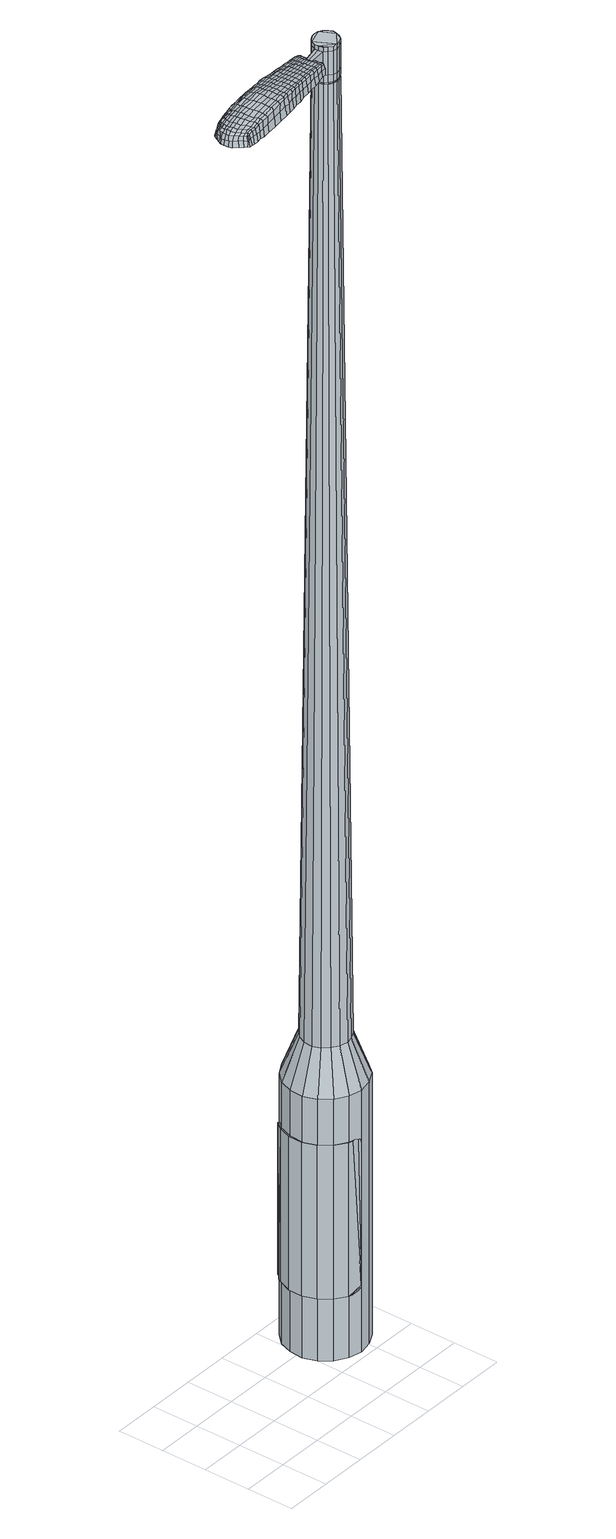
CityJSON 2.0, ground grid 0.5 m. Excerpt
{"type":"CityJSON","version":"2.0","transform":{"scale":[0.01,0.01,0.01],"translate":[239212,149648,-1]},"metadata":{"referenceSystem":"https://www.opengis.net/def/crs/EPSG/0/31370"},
"CityObjects":{
"object1":{"type":"GenericCityObject","attributes":{"cluster":772,"mean_distance_to_centroid":0.191,"new_centroid_x":239213.9,"new_centroid_y":149649.02,"mean_distance_to_camera":14.95,"H1":17.18,"H2":1505.9,"Z_final":111.99,"cluster2":-1,"proj_x":239212.83,"proj_y":149641.92,"id_line":95478,"bearing_l":278.56,"distance":7.17,"orientation":"right","G_obj":188.56},"geometry":[{"type":"MultiSurface","lod":"2","boundaries":[[[0,1,2,3]],[[1,4,5,2]],[[4,6,7,5]],[[6,8,9,7]],[[8,10,11,9]],[[10,12,13,11]],[[12,14,15,13]],[[14,16,17,15]],[[16,18,19,17]],[[18,20,21,19]],[[20,22,23,21]],[[22,24,25,23]],[[24,26,27,25]],[[26,28,29,27]],[[28,30,31,29]],[[30,32,33,31]],[[32,34,35,33]],[[34,0,3,35]],[[36,37,38,39]],[[38,40,41,42]],[[41,43,42]],[[42,44,45,46]],[[45,47,46]],[[46,48,49,50]],[[49,51,50]],[[42,46,50,38]],[[50,52,39,38]],[[53,36,39]],[[2,5,7,35]],[[7,9,11,15]],[[11,13,15]],[[15,17,19,23]],[[19,21,23]],[[23,25,27,31]],[[27,29,31]],[[15,23,31,7]],[[31,33,35,7]],[[3,2,35]],[[1,0,54,55]],[[0,34,56,54]],[[34,32,57,56]],[[32,30,58,57]],[[30,28,59,58]],[[28,26,60,59]],[[26,24,61,60]],[[24,22,62,61]],[[22,20,63,62]],[[20,18,64,63]],[[18,16,65,64]],[[16,14,66,65]],[[14,12,67,66]],[[12,10,68,67]],[[10,8,69,68]],[[8,6,70,69]],[[6,4,71,70]],[[4,1,55,71]],[[55,54,72,73]],[[54,56,74,72]],[[56,57,75,74]],[[57,58,76,75]],[[58,59,77,76]],[[59,60,78,77]],[[60,61,79,78]],[[61,62,80,79]],[[62,63,81,80]],[[63,64,82,81]],[[64,65,83,82]],[[65,66,84,83]],[[66,67,85,84]],[[67,68,86,85]],[[68,69,87,86]],[[69,70,88,87]],[[70,71,89,88]],[[71,55,73,89]],[[72,90,91,92]],[[93,94,90,72]],[[95,96,94,93]],[[97,98,96,95]],[[99,100,98,97]],[[78,101,100,99]],[[102,103,101,78]],[[104,105,103,102]],[[81,106,105,104]],[[107,108,106,81]],[[83,109,108,107]],[[110,111,109,83]],[[85,112,111,110]],[[113,114,112,85]],[[87,115,114,113]],[[88,116,115,87]],[[117,118,116,88]],[[92,91,118,117]],[[119,120,121,122]],[[123,119,122,124]],[[125,123,124,126]],[[127,125,126,128]],[[129,127,128,130]],[[131,129,130,132]],[[133,131,132,134]],[[135,133,134,136]],[[137,135,136,138]],[[139,137,138,140]],[[141,139,140,142]],[[143,141,142,144]],[[145,143,144,146]],[[147,145,146,148]],[[149,147,148,150]],[[151,149,150,152]],[[73,72,92]],[[74,93,72]],[[74,75,95,93]],[[75,76,97,95]],[[76,77,99,97]],[[77,78,99]],[[79,102,78]],[[79,80,104,102]],[[80,81,104]],[[82,107,81]],[[82,83,107]],[[84,110,83]],[[84,85,110]],[[86,113,85]],[[86,87,113]],[[89,117,88]],[[89,73,92,117]],[[153,91,90]],[[153,154,118,91]],[[154,116,118]],[[155,114,115]],[[155,112,114]],[[156,111,112]],[[156,109,111]],[[157,108,109]],[[157,106,108]],[[158,105,106]],[[158,159,103,105]],[[159,101,103]],[[160,100,101]],[[160,161,98,100]],[[161,162,96,98]],[[162,163,94,96]],[[163,90,94]],[[39,52,151,164]],[[153,90,165,152]],[[53,39,164,120]],[[90,163,121,165]],[[36,53,120,119]],[[163,162,122,121]],[[37,36,119,123]],[[162,161,124,122]],[[38,37,123,125]],[[161,160,126,124]],[[40,38,125,127]],[[160,101,128,126]],[[41,40,127,129]],[[101,159,130,128]],[[43,41,129,131]],[[159,158,132,130]],[[42,43,131,133]],[[158,106,134,132]],[[44,42,133,135]],[[106,157,136,134]],[[45,44,135,137]],[[157,109,138,136]],[[47,45,137,139]],[[109,156,140,138]],[[46,47,139,141]],[[156,112,142,140]],[[48,46,141,143]],[[112,155,144,142]],[[49,48,143,145]],[[155,115,146,144]],[[51,49,145,147]],[[115,116,148,146]],[[50,51,147,149]],[[116,154,150,148]],[[52,50,149,151]],[[154,153,152,150]],[[151,152,166,167]],[[152,165,168,166]],[[165,121,169,168]],[[121,120,170,169]],[[120,164,171,170]],[[164,151,167,171]],[[172,173,174,175]],[[176,172,175,177]],[[172,176,178,179]],[[173,172,179,180]],[[181,182,183,184]],[[185,181,184,186]],[[181,185,187,188]],[[182,181,188,189]],[[190,191,192,193]],[[194,190,193,195]],[[190,194,196,197]],[[191,190,197,198]],[[199,200,201,202]],[[203,199,202,204]],[[199,203,205,206]],[[200,199,206,207]],[[208,209,210,211]],[[212,208,211,213]],[[208,212,214,215]],[[209,208,215,216]],[[217,218,219,220]],[[221,217,220,222]],[[217,221,223,224]],[[218,217,224,225]],[[226,227,228,229]],[[218,226,229,219]],[[226,218,225,230]],[[227,226,230,231]],[[232,233,234,235]],[[227,232,235,228]],[[232,227,231,236]],[[233,232,236,237]],[[238,176,177,239]],[[233,238,239,234]],[[238,233,237,240]],[[176,238,240,178]],[[241,242,243,244]],[[245,241,244,246]],[[241,245,247,248]],[[242,241,248,249]],[[250,251,252,253]],[[242,250,253,243]],[[250,242,249,254]],[[251,250,254,255]],[[256,257,258,259]],[[251,256,259,252]],[[256,251,255,260]],[[257,256,260,261]],[[262,263,264,265]],[[257,262,265,258]],[[262,257,261,266]],[[263,262,266,267]],[[268,173,180,269]],[[263,268,269,264]],[[268,263,267,270]],[[173,268,270,174]],[[271,272,273,274]],[[275,271,274,276]],[[271,275,277,278]],[[272,271,278,279]],[[280,281,282,283]],[[272,280,283,273]],[[280,272,279,284]],[[281,280,284,285]],[[286,287,288,289]],[[281,286,289,282]],[[286,281,285,290]],[[287,286,290,291]],[[292,185,186,293]],[[287,292,293,288]],[[292,287,291,294]],[[185,292,294,187]],[[295,296,297,298]],[[299,295,298,300]],[[295,299,301,302]],[[296,295,302,303]],[[304,305,306,307]],[[296,304,307,297]],[[304,296,303,308]],[[305,304,308,309]],[[310,311,312,313]],[[305,310,313,306]],[[310,305,309,314]],[[311,310,314,315]],[[316,317,318,319]],[[311,316,319,312]],[[316,311,315,320]],[[317,316,320,321]],[[322,182,189,323]],[[317,322,323,318]],[[322,317,321,324]],[[182,322,324,183]],[[325,211,210,326]],[[327,325,326,328]],[[325,327,329,330]],[[211,325,330,213]],[[331,327,328,332]],[[333,331,332,334]],[[331,333,335,336]],[[327,331,336,329]],[[337,333,334,338]],[[339,337,338,340]],[[337,339,341,342]],[[333,337,342,335]],[[343,339,340,344]],[[345,343,344,346]],[[343,345,347,348]],[[339,343,348,341]],[[349,345,346,350]],[[200,349,350,201]],[[349,200,207,351]],[[345,349,351,347]],[[352,353,198,197]],[[354,352,197,196]],[[352,354,355,356]],[[353,352,356,357]],[[358,359,357,356]],[[360,358,356,355]],[[358,360,361,362]],[[359,358,362,363]],[[364,365,363,362]],[[366,364,362,361]],[[364,366,367,368]],[[365,364,368,369]],[[370,371,369,368]],[[372,370,368,367]],[[370,372,205,203]],[[371,370,203,204]],[[373,374,375,376]],[[275,373,376,277]],[[373,275,276,377]],[[374,373,377,378]],[[379,194,195,380]],[[374,379,380,375]],[[379,374,378,381]],[[194,379,381,196]],[[382,383,384,385]],[[221,382,385,223]],[[382,221,222,386]],[[383,382,386,387]],[[388,389,390,391]],[[383,388,391,384]],[[388,383,387,392]],[[389,388,392,393]],[[394,191,198,395]],[[389,394,395,390]],[[394,389,393,396]],[[191,394,396,192]],[[397,398,399,400]],[[179,397,400,180]],[[397,179,178,401]],[[398,397,401,402]],[[403,404,405,406]],[[398,403,406,399]],[[403,398,402,407]],[[404,403,407,408]],[[409,202,201,410]],[[404,409,410,405]],[[409,404,408,411]],[[202,409,411,204]],[[412,413,414,415]],[[184,412,415,186]],[[412,184,183,416]],[[413,412,416,417]],[[418,206,205,419]],[[413,418,419,414]],[[418,413,417,420]],[[206,418,420,207]],[[421,422,423,424]],[[299,421,424,301]],[[421,299,300,425]],[[422,421,425,426]],[[427,212,213,428]],[[422,427,428,423]],[[427,422,426,429]],[[212,427,429,214]],[[430,431,432,433]],[[245,430,433,247]],[[430,245,246,434]],[[431,430,434,435]],[[436,437,438,439]],[[431,436,439,432]],[[436,431,435,440]],[[437,436,440,441]],[[442,209,216,443]],[[437,442,443,438]],[[442,437,441,444]],[[209,442,444,210]],[[445,446,435,434]],[[244,445,434,246]],[[445,244,243,447]],[[446,445,447,448]],[[449,450,441,440]],[[446,449,440,435]],[[449,446,448,451]],[[450,449,451,452]],[[453,326,210,444]],[[450,453,444,441]],[[453,450,452,454]],[[326,453,454,328]],[[455,456,457,458]],[[302,455,458,303]],[[455,302,301,424]],[[456,455,424,423]],[[459,330,329,460]],[[456,459,460,457]],[[459,456,423,428]],[[330,459,428,213]],[[461,462,448,447]],[[253,461,447,243]],[[461,253,252,463]],[[462,461,463,464]],[[465,466,452,451]],[[462,465,451,448]],[[465,462,464,467]],[[466,465,467,468]],[[469,332,328,454]],[[466,469,454,452]],[[469,466,468,470]],[[332,469,470,334]],[[471,472,473,474]],[[308,471,474,309]],[[471,308,303,458]],[[472,471,458,457]],[[475,336,335,476]],[[472,475,476,473]],[[475,472,457,460]],[[336,475,460,329]],[[477,478,464,463]],[[259,477,463,252]],[[477,259,258,479]],[[478,477,479,480]],[[481,482,468,467]],[[478,481,467,464]],[[481,478,480,483]],[[482,481,483,484]],[[485,338,334,470]],[[482,485,470,468]],[[485,482,484,486]],[[338,485,486,340]],[[487,488,489,490]],[[314,487,490,315]],[[487,314,309,474]],[[488,487,474,473]],[[491,342,341,492]],[[488,491,492,489]],[[491,488,473,476]],[[342,491,476,335]],[[493,494,480,479]],[[265,493,479,258]],[[493,265,264,495]],[[494,493,495,496]],[[497,498,484,483]],[[494,497,483,480]],[[497,494,496,499]],[[498,497,499,500]],[[501,344,340,486]],[[498,501,486,484]],[[501,498,500,502]],[[344,501,502,346]],[[503,504,505,506]],[[320,503,506,321]],[[503,320,315,490]],[[504,503,490,489]],[[507,348,347,508]],[[504,507,508,505]],[[507,504,489,492]],[[348,507,492,341]],[[509,510,496,495]],[[269,509,495,264]],[[509,269,180,400]],[[510,509,400,399]],[[511,512,500,499]],[[510,511,499,496]],[[511,510,399,406]],[[512,511,406,405]],[[513,350,346,502]],[[512,513,502,500]],[[513,512,405,410]],[[350,513,410,201]],[[514,515,417,416]],[[324,514,416,183]],[[514,324,321,506]],[[515,514,506,505]],[[516,351,207,420]],[[515,516,420,417]],[[516,515,505,508]],[[351,516,508,347]],[[517,518,378,377]],[[274,517,377,276]],[[517,274,273,519]],[[518,517,519,520]],[[521,354,196,381]],[[518,521,381,378]],[[521,518,520,522]],[[354,521,522,355]],[[523,524,525,526]],[[224,523,526,225]],[[523,224,223,385]],[[524,523,385,384]],[[527,528,529,530]],[[524,527,530,525]],[[527,524,384,391]],[[528,527,391,390]],[[531,353,357,532]],[[528,531,532,529]],[[531,528,390,395]],[[353,531,395,198]],[[533,534,520,519]],[[283,533,519,273]],[[533,283,282,535]],[[534,533,535,536]],[[537,360,355,522]],[[534,537,522,520]],[[537,534,536,538]],[[360,537,538,361]],[[539,540,541,542]],[[230,539,542,231]],[[539,230,225,526]],[[540,539,526,525]],[[543,544,545,546]],[[540,543,546,541]],[[543,540,525,530]],[[544,543,530,529]],[[547,359,363,548]],[[544,547,548,545]],[[547,544,529,532]],[[359,547,532,357]],[[549,550,536,535]],[[289,549,535,282]],[[549,289,288,551]],[[550,549,551,552]],[[553,366,361,538]],[[550,553,538,536]],[[553,550,552,554]],[[366,553,554,367]],[[555,556,557,558]],[[236,555,558,237]],[[555,236,231,542]],[[556,555,542,541]],[[559,560,561,562]],[[556,559,562,557]],[[559,556,541,546]],[[560,559,546,545]],[[563,365,369,564]],[[560,563,564,561]],[[563,560,545,548]],[[365,563,548,363]],[[565,566,552,551]],[[293,565,551,288]],[[565,293,186,415]],[[566,565,415,414]],[[567,372,367,554]],[[566,567,554,552]],[[567,566,414,419]],[[372,567,419,205]],[[568,569,402,401]],[[240,568,401,178]],[[568,240,237,558]],[[569,568,558,557]],[[570,571,408,407]],[[569,570,407,402]],[[570,569,557,562]],[[571,570,562,561]],[[572,371,204,411]],[[571,572,411,408]],[[572,571,561,564]],[[371,572,564,369]],[[573,574,575,576]],[[576,575,577,578]],[[579,577,575,580]],[[580,575,574,581]],[[582,583,584,585]],[[585,584,586,587]],[[588,586,584,589]],[[589,584,583,590]],[[591,592,593,594]],[[594,593,595,596]],[[597,595,593,598]],[[598,593,592,599]],[[600,601,602,603]],[[603,602,604,605]],[[606,604,602,607]],[[607,602,601,608]],[[609,610,611,612]],[[612,611,613,614]],[[615,613,611,616]],[[616,611,610,617]],[[618,619,620,621]],[[621,620,622,623]],[[624,622,620,625]],[[625,620,619,626]],[[627,628,629,630]],[[630,629,619,618]],[[626,619,629,631]],[[631,629,628,632]],[[633,634,635,636]],[[636,635,628,627]],[[632,628,635,637]],[[637,635,634,638]],[[578,577,639,640]],[[640,639,634,633]],[[638,634,639,641]],[[641,639,577,579]],[[642,643,644,645]],[[645,644,646,647]],[[648,646,644,649]],[[649,644,643,650]],[[651,652,653,654]],[[654,653,643,642]],[[650,643,653,655]],[[655,653,652,656]],[[657,658,659,660]],[[660,659,652,651]],[[656,652,659,661]],[[661,659,658,662]],[[663,664,665,666]],[[666,665,658,657]],[[662,658,665,667]],[[667,665,664,668]],[[581,574,669,670]],[[670,669,664,663]],[[668,664,669,671]],[[671,669,574,573]],[[672,673,674,675]],[[675,674,676,677]],[[678,676,674,679]],[[679,674,673,680]],[[681,682,683,684]],[[684,683,673,672]],[[680,673,683,685]],[[685,683,682,686]],[[687,688,689,690]],[[690,689,682,681]],[[686,682,689,691]],[[691,689,688,692]],[[587,586,693,694]],[[694,693,688,687]],[[692,688,693,695]],[[695,693,586,588]],[[696,697,698,699]],[[699,698,700,701]],[[702,700,698,703]],[[703,698,697,704]],[[705,706,707,708]],[[708,707,697,696]],[[704,697,707,709]],[[709,707,706,710]],[[711,712,713,714]],[[714,713,706,705]],[[710,706,713,715]],[[715,713,712,716]],[[717,718,719,720]],[[720,719,712,711]],[[716,712,719,721]],[[721,719,718,722]],[[590,583,723,724]],[[724,723,718,717]],[[722,718,723,725]],[[725,723,583,582]],[[609,612,726,727]],[[727,726,728,729]],[[730,728,726,731]],[[731,726,612,614]],[[729,728,732,733]],[[733,732,734,735]],[[736,734,732,737]],[[737,732,728,730]],[[735,734,738,739]],[[739,738,740,741]],[[742,740,738,743]],[[743,738,734,736]],[[741,740,744,745]],[[745,744,746,747]],[[748,746,744,749]],[[749,744,740,742]],[[747,746,750,751]],[[751,750,601,600]],[[608,601,750,752]],[[752,750,746,748]],[[599,753,754,598]],[[598,754,755,597]],[[756,755,754,757]],[[757,754,753,758]],[[758,759,760,757]],[[757,760,761,756]],[[762,761,760,763]],[[763,760,759,764]],[[764,765,766,763]],[[763,766,767,762]],[[768,767,766,769]],[[769,766,765,770]],[[770,771,772,769]],[[769,772,773,768]],[[606,773,772,604]],[[604,772,771,605]],[[774,775,776,777]],[[777,776,676,678]],[[677,676,776,778]],[[778,776,775,779]],[[596,595,780,781]],[[781,780,775,774]],[[779,775,780,782]],[[782,780,595,597]],[[783,784,785,786]],[[786,785,622,624]],[[623,622,785,787]],[[787,785,784,788]],[[789,790,791,792]],[[792,791,784,783]],[[788,784,791,793]],[[793,791,790,794]],[[599,592,795,796]],[[796,795,790,789]],[[794,790,795,797]],[[797,795,592,591]],[[798,799,800,801]],[[801,800,580,581]],[[579,580,800,802]],[[802,800,799,803]],[[804,805,806,807]],[[807,806,799,798]],[[803,799,806,808]],[[808,806,805,809]],[[600,603,810,811]],[[811,810,805,804]],[[809,805,810,812]],[[812,810,603,605]],[[813,814,815,816]],[[816,815,585,587]],[[582,585,815,817]],[[817,815,814,818]],[[606,607,819,820]],[[820,819,814,813]],[[818,814,819,821]],[[821,819,607,608]],[[822,823,700,824]],[[824,700,702]],[[701,700,825]],[[825,700,823,826]],[[614,613,827,828]],[[828,827,823,822]],[[826,823,827,829]],[[829,827,613,615]],[[830,831,832,833]],[[833,832,646,648]],[[647,646,832,834]],[[832,831,834]],[[835,836,837,838]],[[838,837,831,830]],[[834,831,837,839]],[[839,837,836,840]],[[617,610,841,842]],[[842,841,836,835]],[[840,836,841,843]],[[843,841,610,609]],[[844,845,834]],[[834,845,645,647]],[[642,645,845,846]],[[846,845,844,847]],[[840,848,849,839]],[[839,849,844,834]],[[847,844,849,850]],[[850,849,848,851]],[[609,727,852,843]],[[843,852,848,840]],[[851,848,852,853]],[[853,852,727,729]],[[854,855,856,857]],[[857,856,703,704]],[[702,703,856,824]],[[824,856,855,822]],[[730,731,858,859]],[[859,858,855,854]],[[822,855,858,828]],[[828,858,731,614]],[[847,860,861,846]],[[846,861,654,642]],[[651,654,861,862]],[[862,861,860,863]],[[851,864,865,850]],[[850,865,860,847]],[[863,860,865,866]],[[866,865,864,867]],[[729,733,868,853]],[[853,868,864,851]],[[867,864,868,869]],[[869,868,733,735]],[[870,871,872,873]],[[873,872,709,710]],[[704,709,872,857]],[[857,872,871,854]],[[736,737,874,875]],[[875,874,871,870]],[[854,871,874,859]],[[859,874,737,730]],[[863,876,862]],[[862,876,660,651]],[[657,660,876,877]],[[877,876,878]],[[867,879,880,866]],[[866,880,876,863]],[[878,876,880,881]],[[881,880,879,882]],[[735,739,883,869]],[[869,883,879,867]],[[882,879,883,884]],[[884,883,739,741]],[[885,886,887,888]],[[888,887,715,716]],[[710,715,887,873]],[[873,887,886,870]],[[742,743,889,890]],[[890,889,886,885]],[[870,886,889,875]],[[875,889,743,736]],[[878,891,892,877]],[[877,892,666,657]],[[663,666,892,893]],[[893,892,891,894]],[[882,895,896,881]],[[881,896,891,878]],[[894,891,896,897]],[[897,896,895,898]],[[741,745,899,884]],[[884,899,895,882]],[[898,895,899,900]],[[900,899,745,747]],[[901,902,903,904]],[[904,903,721,722]],[[716,721,903,888]],[[888,903,902,885]],[[748,749,905,906]],[[906,905,902,901]],[[885,902,905,890]],[[890,905,749,742]],[[894,907,908,893]],[[893,908,670,663]],[[581,670,908,801]],[[801,908,907,798]],[[898,909,910,897]],[[897,910,907,894]],[[798,907,910,807]],[[807,910,909,804]],[[747,751,911,900]],[[900,911,909,898]],[[804,909,911,811]],[[811,911,751,600]],[[818,912,913,817]],[[817,913,725,582]],[[722,725,913,904]],[[904,913,912,901]],[[608,752,914,821]],[[821,914,912,818]],[[901,912,914,906]],[[906,914,752,748]],[[779,915,916,778]],[[778,916,675,677]],[[672,675,916,917]],[[917,916,915,918]],[[597,755,919,782]],[[782,919,915,779]],[[918,915,919,920]],[[920,919,755,756]],[[921,922,923,924]],[[924,923,625,626]],[[624,625,923,786]],[[786,923,922,783]],[[925,926,927,928]],[[928,927,922,921]],[[783,922,927,792]],[[792,927,926,789]],[[758,753,929,930]],[[930,929,926,925]],[[789,926,929,796]],[[796,929,753,599]],[[918,931,932,917]],[[917,932,684,672]],[[681,684,932,933]],[[933,932,931,934]],[[756,761,935,920]],[[920,935,931,918]],[[934,931,935,936]],[[936,935,761,762]],[[937,938,939,940]],[[940,939,631,632]],[[626,631,939,924]],[[924,939,938,921]],[[941,942,943,944]],[[944,943,938,937]],[[921,938,943,928]],[[928,943,942,925]],[[764,759,945,946]],[[946,945,942,941]],[[925,942,945,930]],[[930,945,759,758]],[[934,947,948,933]],[[933,948,690,681]],[[687,690,948,949]],[[949,948,947,950]],[[762,767,951,936]],[[936,951,947,934]],[[950,947,951,952]],[[952,951,767,768]],[[953,954,955,956]],[[956,955,637,638]],[[632,637,955,940]],[[940,955,954,937]],[[957,958,959,960]],[[960,959,954,953]],[[937,954,959,944]],[[944,959,958,941]],[[770,765,961,962]],[[962,961,958,957]],[[941,958,961,946]],[[946,961,765,764]],[[950,963,964,949]],[[949,964,694,687]],[[587,694,964,816]],[[816,964,963,813]],[[768,773,965,952]],[[952,965,963,950]],[[813,963,965,820]],[[820,965,773,606]],[[803,966,967,802]],[[802,967,641,579]],[[638,641,967,956]],[[956,967,966,953]],[[809,968,969,808]],[[808,969,966,803]],[[953,966,969,960]],[[960,969,968,957]],[[605,771,970,812]],[[812,970,968,809]],[[957,968,970,962]],[[962,970,771,770]],[[573,576,175,174]],[[576,578,177,175]],[[588,589,188,187]],[[589,590,189,188]],[[591,594,193,192]],[[594,596,195,193]],[[615,616,215,214]],[[616,617,216,215]],[[618,621,220,219]],[[621,623,222,220]],[[627,630,229,228]],[[630,618,219,229]],[[633,636,235,234]],[[636,627,228,235]],[[578,640,239,177]],[[640,633,234,239]],[[648,649,248,247]],[[649,650,249,248]],[[650,655,254,249]],[[655,656,255,254]],[[656,661,260,255]],[[661,662,261,260]],[[662,667,266,261]],[[667,668,267,266]],[[668,671,270,267]],[[671,573,174,270]],[[678,679,278,277]],[[679,680,279,278]],[[680,685,284,279]],[[685,686,285,284]],[[686,691,290,285]],[[691,692,291,290]],[[692,695,294,291]],[[695,588,187,294]],[[696,699,298,297]],[[699,701,300,298]],[[705,708,307,306]],[[708,696,297,307]],[[711,714,313,312]],[[714,705,306,313]],[[717,720,319,318]],[[720,711,312,319]],[[590,724,323,189]],[[724,717,318,323]],[[774,777,376,375]],[[777,678,277,376]],[[596,781,380,195]],[[781,774,375,380]],[[623,787,386,222]],[[787,788,387,386]],[[788,793,392,387]],[[793,794,393,392]],[[794,797,396,393]],[[797,591,192,396]],[[701,825,425,300]],[[825,826,426,425]],[[826,829,429,426]],[[829,615,214,429]],[[830,833,433,432]],[[833,648,247,433]],[[835,838,439,438]],[[838,830,432,439]],[[617,842,443,216]],[[842,835,438,443]],[[971,972,973,974]],[[975,976,974,973]],[[977,978,979,980]],[[981,982,983,984]],[[972,985,986,973]],[[987,975,973,986]],[[988,977,980,989]],[[990,991,982,981]],[[985,992,993,986]],[[993,994,987,986]],[[995,988,989,996]],[[997,991,990,998]],[[992,999,1000,993]],[[1000,1001,994,993]],[[1002,995,996,1003]],[[1004,997,998,1005]],[[1006,1007,1008,1009]],[[1010,1011,1007,1006]],[[1010,1012,1013,1011]],[[1012,1014,1015,1013]],[[1016,1017,1018,1019]],[[1020,1021,1017,1016]],[[1022,1023,1021,1020]],[[1024,1025,1023,1022]],[[1019,1008,1007,1016]],[[1016,1007,1011,1020]],[[1011,1013,1022,1020]],[[1013,1015,1024,1022]],[[980,979,976,975]],[[989,980,975,987]],[[994,996,989,987]],[[1001,1003,996,994]],[[981,984,978,977]],[[990,981,977,988]],[[998,990,988,995]],[[1005,998,995,1002]],[[982,1006,1009,983]],[[991,1010,1006,982]],[[1012,1010,991,997]],[[1014,1012,997,1004]],[[1026,1027,1028,1029]],[[1028,1030,1031,1032]],[[1028,1032,1033,1034]],[[1028,1034,1029]],[[1035,1026,1029,1036]],[[1037,1036,1029,1038]],[[1039,1038,1029]],[[1040,1028,1027,1041]],[[1042,1040,1041,1043]],[[1044,1042,1043,1045]],[[1046,1044,1045,1047]],[[1048,1046,1047,1049]],[[1049,1050,1051,1052]],[[1049,1052,1053,1054]],[[1049,1054,1055,1056]],[[1055,1057,1058,1059]],[[1055,1059,1060,1061]],[[1055,1061,1056]],[[1049,1056,1048]],[[1062,1063,1027,1026]],[[1064,1065,1030,1028]],[[1066,1067,1039,1029]],[[1063,1068,1041,1027]],[[1069,1064,1028,1040]],[[1068,1070,1043,1041]],[[1071,1069,1040,1042]],[[1070,1072,1045,1043]],[[1073,1071,1042,1044]],[[1072,1074,1047,1045]],[[1075,1073,1044,1046]],[[1074,1076,1049,1047]],[[1077,1075,1046,1048]],[[1076,1078,1050,1049]],[[1079,1080,1057,1055]],[[1081,1077,1048,1056]],[[1051,1050,1078,1082]],[[1052,1051,1082,1083]],[[1053,1052,1083,1084]],[[1054,1053,1084,1085]],[[1055,1054,1085,1079]],[[1086,1062,1026,1035]],[[1087,1086,1035,1036]],[[1088,1087,1036,1037]],[[1089,1088,1037,1038]],[[1067,1089,1038,1039]],[[1031,1030,1065,1090]],[[1058,1057,1080,1091]],[[1032,1031,1090,1092]],[[1033,1032,1092,1093]],[[1034,1033,1093,1094]],[[1029,1034,1094,1066]],[[1059,1058,1091,1095]],[[1060,1059,1095,1096]],[[1061,1060,1096,1097]],[[1056,1061,1097,1081]]]}]}
},
"vertices":[
[146,93,384],[147,108,384],[147,108,96],[146,93,96],[152,122,384],[152,122,96],[162,133,384],[162,133,96],[175,140,384],[175,140,96],[189,142,384],[189,142,96],[204,139,384],[204,139,96],[216,131,384],[216,131,96],[225,120,384],[225,120,96],[230,106,384],[230,106,96],[230,91,384],[230,91,96],[224,78,384],[224,78,96],[215,67,384],[215,67,96],[202,60,384],[202,60,96],[187,57,384],[187,57,96],[173,60,384],[173,60,96],[160,68,384],[160,68,96],[151,79,384],[151,79,96],[179,90,1524],[183,87,1524],[188,86,1524],[175,98,1524],[192,87,1524],[197,89,1524],[201,97,1524],[200,93,1524],[202,102,1524],[200,106,1524],[193,112,1524],[197,110,1524],[189,113,1524],[184,112,1524],[177,107,1524],[180,110,1524],[175,102,1524],[176,93,1524],[163,96,429],[164,105,429],[166,88,429],[172,81,429],[179,76,429],[188,74,429],[196,76,429],[204,80,429],[210,87,429],[213,95,429],[213,103,429],[210,112,429],[205,119,429],[197,123,429],[189,125,429],[180,124,429],[173,119,429],[167,113,429],[175,98,1483],[175,102,1483],[176,93,1483],[179,90,1483],[183,87,1483],[188,86,1483],[192,87,1483],[197,89,1483],[200,93,1483],[201,97,1483],[202,102,1483],[200,106,1483],[197,110,1483],[193,112,1483],[189,113,1483],[184,112,1483],[180,110,1483],[177,107,1483],[175,98,1485],[176,102,1485],[176,102,1483],[177,93,1483],[177,93,1485],[180,90,1483],[180,90,1485],[184,88,1483],[184,88,1485],[188,87,1483],[188,87,1485],[192,87,1485],[196,90,1483],[196,90,1485],[199,93,1483],[199,93,1485],[201,97,1485],[201,102,1483],[201,102,1485],[200,106,1485],[197,109,1483],[197,109,1485],[193,112,1485],[189,112,1483],[189,112,1485],[184,112,1485],[180,110,1485],[177,106,1483],[177,106,1485],[179,90,1519],[176,93,1519],[176,93,1493],[179,90,1493],[183,87,1519],[183,87,1493],[188,86,1519],[188,86,1493],[192,87,1519],[192,87,1493],[197,89,1519],[197,89,1493],[200,93,1519],[200,93,1493],[201,97,1519],[201,97,1493],[202,102,1519],[202,102,1493],[200,106,1519],[200,106,1493],[197,110,1519],[197,110,1493],[193,112,1519],[193,112,1493],[189,113,1519],[189,113,1493],[184,112,1519],[184,112,1493],[180,110,1519],[180,110,1493],[177,107,1519],[177,107,1493],[175,102,1519],[175,102,1493],[175,102,1485],[177,107,1485],[189,113,1485],[197,110,1485],[202,102,1485],[200,93,1485],[197,89,1485],[188,86,1485],[183,87,1485],[179,90,1485],[176,93,1485],[175,98,1519],[175,98,1493],[156,98,1513],[156,98,1518],[156,95,1513],[157,92,1513],[157,92,1518],[156,95,1518],[80,103,1519],[87,104,1518],[86,105,1509],[79,104,1510],[72,102,1519],[70,103,1510],[73,101,1526],[81,102,1525],[89,103,1525],[86,65,1519],[93,66,1518],[93,68,1525],[86,67,1525],[77,64,1519],[78,65,1526],[76,62,1510],[85,63,1510],[92,65,1509],[11,71,1519],[10,75,1519],[9,75,1513],[10,71,1513],[12,68,1519],[11,67,1513],[14,68,1524],[12,72,1524],[12,75,1524],[84,83,1530],[91,84,1529],[91,87,1529],[83,86,1530],[75,81,1531],[74,85,1531],[75,77,1530],[84,79,1530],[92,80,1529],[164,95,1512],[163,97,1512],[162,97,1517],[162,95,1517],[164,92,1512],[163,92,1517],[163,91,1506],[163,95,1506],[162,97,1506],[22,93,1519],[25,94,1519],[24,95,1512],[21,94,1512],[20,92,1518],[19,93,1512],[20,91,1522],[22,92,1523],[26,93,1524],[30,95,1519],[35,96,1519],[34,98,1512],[28,96,1512],[30,94,1524],[36,95,1525],[41,98,1519],[49,99,1519],[47,100,1511],[40,99,1511],[42,96,1526],[50,98,1526],[60,101,1519],[59,102,1510],[61,99,1526],[154,110,1513],[146,109,1513],[147,108,1518],[155,109,1517],[159,110,1512],[159,109,1516],[158,111,1506],[153,111,1507],[145,110,1507],[139,109,1514],[131,108,1515],[132,107,1520],[140,108,1519],[138,110,1507],[130,109,1507],[124,107,1515],[116,107,1516],[117,105,1522],[125,106,1521],[123,109,1508],[115,108,1508],[109,106,1517],[102,105,1517],[103,104,1524],[110,105,1523],[108,107,1508],[100,107,1509],[94,105,1518],[96,103,1524],[93,106,1509],[26,58,1519],[30,58,1519],[30,59,1524],[26,59,1523],[24,58,1518],[24,59,1522],[23,56,1512],[26,56,1512],[29,56,1512],[35,58,1519],[40,58,1519],[41,60,1525],[35,59,1524],[34,56,1512],[39,57,1512],[46,59,1519],[54,60,1519],[55,61,1526],[47,60,1526],[45,57,1511],[53,58,1511],[66,62,1519],[66,63,1526],[65,60,1510],[158,80,1513],[151,78,1513],[150,77,1507],[157,79,1507],[164,81,1512],[163,80,1506],[163,82,1516],[159,81,1517],[151,80,1518],[143,77,1514],[136,75,1515],[135,74,1507],[143,75,1507],[144,78,1519],[137,77,1520],[129,74,1515],[121,72,1516],[120,71,1508],[128,72,1508],[129,75,1521],[122,74,1522],[114,71,1517],[107,69,1517],[106,68,1509],[113,69,1508],[115,72,1523],[108,71,1524],[100,68,1518],[99,66,1509],[101,69,1524],[157,94,1519],[157,96,1519],[150,93,1520],[149,95,1520],[150,90,1520],[158,91,1519],[142,92,1522],[142,94,1522],[135,90,1523],[135,93,1523],[135,87,1523],[143,89,1521],[128,89,1524],[127,92,1524],[120,88,1525],[120,91,1525],[121,85,1525],[128,86,1524],[113,87,1526],[113,90,1526],[106,86,1527],[105,89,1527],[106,83,1527],[113,84,1526],[98,85,1528],[98,88,1528],[99,81,1528],[15,72,1527],[15,76,1527],[17,68,1526],[21,69,1527],[20,73,1528],[19,76,1528],[26,74,1529],[25,77,1529],[27,70,1528],[34,71,1530],[33,75,1530],[33,79,1530],[40,76,1531],[40,80,1531],[41,72,1530],[50,73,1531],[49,77,1531],[49,81,1531],[62,79,1531],[62,83,1531],[63,75,1531],[22,58,1518],[19,60,1519],[18,59,1513],[21,57,1513],[23,59,1523],[20,61,1523],[16,64,1519],[15,63,1513],[17,64,1524],[18,91,1518],[16,89,1518],[17,88,1523],[19,90,1523],[17,92,1513],[15,90,1513],[13,86,1519],[12,82,1519],[13,83,1524],[15,86,1523],[13,86,1513],[11,83,1513],[10,79,1519],[12,79,1524],[9,79,1513],[82,100,1528],[82,98,1528],[89,99,1528],[89,101,1527],[73,99,1528],[73,97,1529],[82,96,1529],[83,92,1530],[90,93,1529],[89,96,1528],[73,95,1529],[74,91,1530],[83,89,1530],[90,90,1529],[74,88,1531],[87,68,1528],[86,71,1529],[77,69,1529],[78,67,1528],[94,70,1527],[93,72,1528],[85,74,1529],[76,73,1530],[92,76,1528],[165,83,1512],[165,85,1512],[164,85,1517],[164,83,1517],[165,82,1506],[164,84,1506],[165,88,1512],[163,88,1517],[164,88,1506],[162,109,1512],[162,108,1512],[161,108,1506],[161,110,1506],[160,109,1517],[161,107,1517],[162,105,1512],[162,103,1512],[162,103,1506],[161,106,1506],[161,105,1517],[161,102,1517],[163,100,1512],[162,100,1506],[162,100,1517],[155,108,1519],[155,106,1519],[148,107,1520],[148,105,1520],[156,104,1519],[156,101,1519],[148,103,1520],[149,101,1520],[156,99,1519],[149,98,1520],[159,82,1519],[158,84,1519],[151,83,1520],[151,81,1520],[158,88,1519],[151,86,1520],[140,106,1521],[140,105,1521],[133,105,1522],[133,104,1522],[141,102,1521],[141,100,1521],[133,101,1522],[134,99,1523],[142,97,1522],[134,96,1523],[144,80,1521],[144,82,1521],[136,80,1522],[137,78,1522],[143,85,1521],[136,84,1522],[125,105,1523],[126,103,1523],[118,104,1524],[118,102,1524],[126,101,1523],[126,98,1524],[119,100,1525],[119,97,1525],[127,95,1524],[119,94,1525],[129,77,1523],[129,79,1523],[122,77,1524],[122,75,1524],[129,82,1524],[121,81,1525],[111,103,1525],[111,101,1525],[103,103,1526],[104,101,1526],[111,99,1526],[112,96,1526],[104,98,1527],[104,95,1527],[112,93,1526],[105,92,1527],[115,74,1525],[115,76,1525],[107,75,1526],[108,72,1526],[114,80,1526],[107,78,1527],[96,102,1527],[96,100,1527],[97,97,1527],[97,94,1528],[98,91,1528],[101,71,1527],[100,73,1527],[100,77,1528],[25,60,1525],[23,61,1525],[29,60,1526],[27,62,1526],[20,64,1526],[24,65,1527],[21,91,1525],[20,89,1525],[23,90,1526],[25,91,1525],[18,86,1525],[16,83,1526],[20,84,1527],[21,87,1526],[15,79,1526],[19,80,1527],[34,60,1526],[32,62,1527],[40,61,1527],[39,63,1528],[30,66,1528],[36,66,1529],[30,93,1526],[29,91,1527],[35,92,1528],[36,94,1527],[27,88,1527],[26,85,1528],[33,86,1529],[34,89,1528],[25,81,1528],[33,82,1530],[46,62,1528],[45,64,1529],[54,63,1528],[53,65,1529],[43,67,1529],[52,69,1530],[42,95,1528],[41,93,1528],[49,94,1529],[50,96,1528],[40,90,1529],[40,87,1530],[49,88,1530],[49,91,1530],[40,83,1530],[49,85,1531],[66,65,1529],[65,67,1529],[64,71,1530],[61,98,1528],[61,96,1529],[61,93,1530],[61,90,1530],[61,86,1531],[86,103,1509],[87,102,1518],[80,101,1518],[79,103,1509],[72,100,1519],[70,101,1510],[73,99,1525],[82,100,1525],[89,101,1525],[93,70,1525],[92,68,1518],[85,67,1518],[86,69,1525],[77,65,1519],[78,67,1525],[76,64,1510],[84,65,1509],[91,67,1509],[11,75,1513],[12,75,1519],[13,72,1519],[12,72,1513],[14,69,1519],[13,68,1513],[16,69,1524],[14,72,1524],[14,75,1524],[90,87,1528],[91,84,1528],[83,83,1529],[83,86,1529],[75,81,1529],[74,84,1529],[75,78,1529],[84,79,1529],[91,80,1528],[160,97,1516],[161,97,1512],[161,94,1512],[160,94,1516],[162,91,1512],[161,92,1516],[161,91,1506],[161,94,1506],[160,97,1506],[25,93,1512],[26,92,1519],[23,91,1518],[22,92,1512],[21,90,1518],[20,92,1512],[21,90,1522],[23,90,1523],[26,91,1523],[34,96,1512],[36,94,1519],[30,93,1519],[29,94,1512],[31,92,1524],[37,93,1525],[48,98,1511],[49,97,1519],[41,96,1519],[40,97,1511],[42,94,1525],[50,96,1526],[60,99,1519],[59,100,1510],[61,97,1526],[147,106,1518],[146,107,1513],[154,108,1513],[154,107,1517],[159,108,1512],[158,107,1515],[158,109,1506],[153,109,1506],[145,108,1507],[132,105,1520],[131,106,1514],[139,107,1514],[140,106,1519],[138,108,1507],[130,107,1507],[118,103,1522],[117,105,1516],[124,105,1515],[125,104,1521],[123,107,1508],[115,106,1508],[103,102,1523],[102,103,1517],[109,104,1516],[110,103,1522],[108,105,1508],[100,105,1508],[95,103,1517],[96,101,1524],[93,104,1509],[30,61,1523],[30,60,1519],[27,60,1518],[27,61,1523],[25,60,1518],[25,61,1522],[24,58,1512],[26,58,1512],[29,58,1512],[41,62,1525],[40,60,1519],[35,60,1519],[35,61,1524],[34,58,1512],[39,59,1512],[55,63,1526],[54,62,1519],[46,61,1519],[47,62,1525],[45,59,1511],[53,60,1511],[65,64,1519],[66,65,1526],[64,62,1510],[149,79,1507],[150,80,1513],[158,82,1513],[157,81,1506],[163,83,1512],[162,82,1506],[162,84,1515],[158,83,1517],[151,82,1518],[135,76,1507],[136,77,1514],[143,79,1514],[142,77,1507],[143,80,1519],[136,79,1520],[120,73,1508],[121,74,1516],[128,76,1515],[127,74,1508],[129,77,1521],[122,76,1522],[105,69,1508],[107,71,1517],[114,73,1516],[113,71,1508],[114,74,1522],[107,73,1523],[99,70,1517],[98,68,1509],[100,71,1524],[156,94,1518],[156,96,1518],[149,93,1519],[149,95,1519],[150,90,1519],[157,91,1518],[142,92,1520],[141,94,1520],[134,90,1521],[134,93,1521],[135,87,1521],[142,89,1520],[127,89,1523],[127,92,1523],[120,88,1524],[119,91,1524],[120,85,1524],[128,86,1523],[112,87,1525],[112,90,1525],[105,86,1526],[105,89,1526],[106,83,1526],[113,84,1525],[98,85,1527],[97,88,1527],[98,81,1527],[16,76,1526],[16,73,1526],[18,69,1525],[22,70,1526],[20,73,1526],[20,76,1526],[26,77,1528],[27,74,1528],[28,70,1527],[35,71,1528],[34,75,1529],[33,78,1529],[40,79,1530],[41,76,1530],[42,72,1529],[50,74,1530],[50,77,1530],[49,81,1530],[62,83,1530],[62,79,1530],[63,76,1530],[20,61,1513],[21,62,1518],[23,60,1518],[22,59,1512],[24,61,1523],[22,62,1523],[17,65,1519],[17,64,1513],[19,65,1523],[19,87,1523],[17,88,1518],[19,89,1518],[20,89,1523],[18,90,1512],[17,88,1512],[15,82,1523],[14,82,1519],[15,85,1519],[17,85,1523],[14,85,1513],[13,82,1513],[13,79,1519],[14,79,1524],[12,79,1513],[89,98,1527],[82,98,1527],[82,99,1527],[89,100,1526],[73,98,1527],[73,97,1528],[89,93,1528],[82,92,1528],[82,95,1528],[89,96,1527],[73,94,1528],[73,91,1529],[83,89,1529],[90,90,1528],[74,88,1529],[77,70,1528],[86,71,1527],[86,70,1527],[78,68,1527],[93,71,1526],[93,72,1527],[85,75,1528],[76,73,1528],[92,76,1527],[162,85,1516],[163,85,1512],[162,84,1516],[163,83,1506],[162,84,1506],[162,88,1512],[161,88,1516],[162,87,1506],[159,108,1506],[160,107,1512],[160,108,1512],[159,109,1506],[159,107,1516],[159,103,1506],[160,102,1512],[160,105,1512],[159,105,1506],[159,104,1516],[159,102,1516],[161,100,1512],[160,100,1506],[160,99,1516],[154,106,1518],[154,107,1518],[147,106,1519],[147,105,1519],[155,101,1518],[155,104,1518],[148,103,1519],[148,100,1519],[155,99,1518],[148,98,1519],[151,83,1519],[157,84,1518],[158,83,1518],[151,82,1519],[157,87,1518],[150,86,1519],[140,104,1520],[140,105,1520],[132,104,1521],[133,103,1521],[141,99,1520],[140,102,1520],[133,101,1521],[133,98,1521],[141,97,1520],[134,96,1521],[136,80,1521],[143,82,1520],[143,81,1520],[136,79,1521],[143,85,1520],[135,84,1521],[125,103,1522],[118,103,1523],[118,102,1523],[126,97,1522],[125,100,1522],[118,99,1523],[119,97,1524],[126,95,1523],[119,94,1524],[121,78,1523],[129,79,1522],[129,78,1522],[122,76,1523],[128,82,1522],[121,81,1523],[110,101,1524],[110,102,1524],[103,101,1525],[103,100,1525],[111,96,1525],[111,98,1524],[104,98,1525],[104,95,1526],[112,93,1525],[104,92,1526],[107,75,1525],[114,76,1524],[114,75,1524],[107,74,1525],[113,80,1524],[106,79,1525],[96,99,1526],[96,100,1526],[97,94,1527],[96,97,1526],[97,91,1527],[100,74,1526],[100,72,1526],[99,77,1526],[24,63,1524],[26,61,1524],[29,61,1525],[27,63,1525],[21,66,1525],[24,66,1525],[24,89,1525],[21,88,1524],[22,89,1524],[26,90,1525],[21,83,1526],[17,82,1525],[19,85,1524],[22,86,1525],[16,79,1525],[20,80,1526],[33,63,1526],[34,62,1526],[40,62,1526],[39,64,1527],[30,66,1526],[37,67,1527],[35,91,1527],[29,90,1526],[30,91,1526],[36,92,1526],[33,85,1528],[27,84,1527],[28,87,1526],[34,88,1527],[26,81,1527],[33,82,1528],[45,65,1527],[46,63,1527],[54,64,1527],[53,66,1528],[43,68,1528],[52,69,1529],[50,93,1528],[42,92,1527],[42,93,1527],[50,95,1527],[49,88,1529],[40,86,1529],[41,89,1528],[49,91,1528],[40,83,1529],[49,84,1530],[65,68,1528],[66,66,1528],[64,71,1529],[61,95,1528],[62,96,1528],[61,89,1529],[61,92,1529],[61,86,1530],[158,109,1508],[159,102,1508],[127,99,1509],[126,107,1509],[106,96,1510],[104,105,1510],[66,91,1512],[65,100,1512],[83,103,1511],[84,94,1511],[49,88,1513],[35,86,1514],[34,95,1514],[47,98,1513],[160,96,1508],[128,91,1509],[107,88,1510],[68,82,1512],[86,85,1511],[50,79,1513],[37,77,1514],[161,89,1508],[129,83,1509],[108,79,1510],[69,73,1512],[87,75,1511],[38,68,1514],[51,70,1513],[162,82,1508],[131,75,1509],[109,71,1510],[70,63,1512],[88,66,1511],[39,60,1514],[53,61,1513],[22,83,1514],[18,81,1514],[17,88,1514],[21,92,1514],[23,75,1514],[19,74,1514],[25,67,1514],[20,67,1514],[26,59,1514],[21,60,1514],[13,78,1515],[11,74,1515],[11,75,1515],[13,82,1515],[14,74,1515],[11,73,1515],[15,69,1515],[11,72,1515],[15,65,1515],[11,71,1515],[175,58,334],[171,59,334],[171,59,165],[185,56,171],[175,58,165],[179,58,165],[182,57,166],[184,57,167],[185,56,169],[179,58,334],[182,57,333],[184,57,332],[185,56,331],[185,56,328],[159,67,165],[159,67,334],[150,79,165],[150,79,334],[145,93,165],[145,93,334],[145,108,165],[145,108,334],[151,122,165],[151,122,334],[153,126,334],[156,128,334],[158,131,333],[159,132,332],[160,133,331],[160,133,328],[153,126,165],[160,133,171],[160,133,169],[159,132,167],[158,131,166],[156,128,165],[176,61,334],[172,62,334],[172,62,165],[176,61,165],[186,59,171],[186,59,328],[161,69,334],[161,69,165],[152,80,334],[152,80,165],[148,94,334],[148,94,165],[148,108,334],[148,108,165],[153,121,334],[153,121,165],[155,124,334],[162,131,328],[162,131,171],[155,124,165],[158,126,334],[160,129,333],[161,130,332],[162,131,331],[179,60,334],[182,60,333],[184,59,332],[185,59,331],[179,60,165],[162,131,169],[182,60,166],[184,59,167],[185,59,169],[161,130,167],[160,129,166],[158,126,165]
]}
